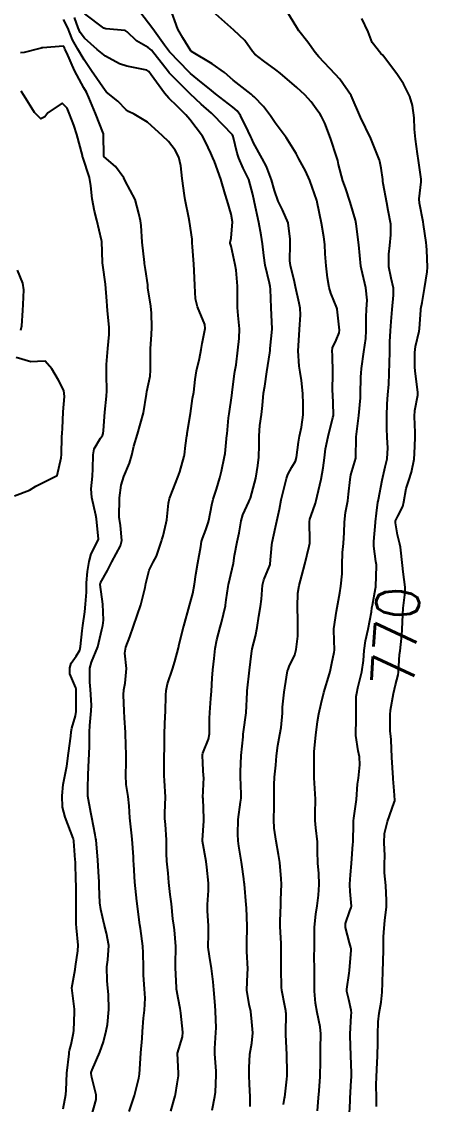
# Model space of a CAD drawing. Header units: metres. Extents: x 318500 to 325275, y 7408834 to 7428799.
# Drawn here: x 320071.7 to 320109.8, y 7411443 to 7411544.5 of the extents above; entities that cross this region are included whole.
import ezdxf
from ezdxf.enums import TextEntityAlignment as Align

# ---------------------------------------------------------------- set-up
doc = ezdxf.new("R2010")
doc.units = ezdxf.units.M
doc.header["$MEASUREMENT"] = 0
for name, color, linetype in [('Cotas', 45, 'Continuous'), ('Curvas de Nivel 1m', 11, 'Continuous'), ('Curvas de Nivel 5m', 15, 'Continuous')]:
    doc.layers.add(name, color=color, linetype=linetype)
doc.styles.add('Style-STANDARD', font='STANDARD.shx')

msp = doc.modelspace()

# ---------------------------------------------------------------- linework, layer by layer
at = {"layer": 'Curvas de Nivel 1m', "flags": 128}
for points, elevation in [([(320093.18, 7411442.81), (320093.18, 7411443.7), (320093.11, 7411444.9), (320093.07, 7411445.7), (320093.06, 7411446.42), (320093.14, 7411447.7), (320093.31, 7411448.75), (320093.41, 7411449.69), (320093.34, 7411450.75), (320093.22, 7411451.7), (320093.08, 7411452.36), (320092.84, 7411453.7), (320092.93, 7411455.23), (320092.95, 7411455.7), (320092.85, 7411457.34), (320092.84, 7411457.7), (320092.84, 7411458.05), (320092.88, 7411459.7), (320092.81, 7411461.43), (320092.8, 7411461.71), (320092.64, 7411463.64), (320092.63, 7411463.71), (320092.62, 7411463.76), (320092.57, 7411464.15), (320092.38, 7411465.5), (320092.35, 7411465.71), (320092.1, 7411467.21), (320092.04, 7411467.72), (320092, 7411468.34), (320092.04, 7411469.72), (320092.27, 7411471.32), (320092.32, 7411471.72), (320092.32, 7411472.07), (320092.26, 7411473.72), (320092.25, 7411474.17), (320092.32, 7411475.72), (320092.5, 7411477.46), (320092.52, 7411477.71), (320092.55, 7411477.92), (320092.78, 7411479.71), (320092.88, 7411481.64), (320092.88, 7411481.71), (320092.88, 7411481.78), (320093.09, 7411483.71), (320093.28, 7411485.27), (320093.37, 7411485.7), (320093.68, 7411486.89), (320093.81, 7411487.7), (320093.97, 7411488.76), (320094.14, 7411489.69), (320094.23, 7411490.38), (320094.34, 7411491.69), (320094.45, 7411492.19), (320094.97, 7411493.45), (320095.04, 7411493.61), (320095.06, 7411493.68), (320095.2, 7411495.47), (320095.23, 7411495.68), (320095.56, 7411497.13), (320095.68, 7411497.67), (320095.91, 7411498.8), (320096.09, 7411499.67), (320096.28, 7411500.44), (320096.57, 7411501.67), (320096.69, 7411502.05), (320097.09, 7411502.74), (320097.43, 7411503.32), (320097.53, 7411503.65), (320097.69, 7411505.08), (320097.79, 7411505.65), (320097.99, 7411506.49), (320098.15, 7411507.65), (320098.15, 7411508.66), (320098.1, 7411509.65), (320097.98, 7411510.87), (320097.86, 7411511.65), (320097.77, 7411512.21), (320097.66, 7411513.65), (320097.76, 7411515.14), (320097.81, 7411515.65), (320097.9, 7411517.03), (320097.87, 7411517.65), (320097.78, 7411518.14), (320097.43, 7411519.66), (320097.32, 7411520.12), (320096.95, 7411521.66), (320096.9, 7411522.11), (320096.93, 7411523.66), (320096.92, 7411524.12), (320096.72, 7411525.67), (320096.21, 7411526.87), (320095.79, 7411527.68), (320095.44, 7411528.7), (320095.17, 7411529.68), (320094.7, 7411530.93), (320094.3, 7411531.7), (320093.49, 7411533.15), (320093.32, 7411533.53), (320093.24, 7411533.71), (320092.97, 7411534.26), (320092.25, 7411535.73), (320091.95, 7411536.15), (320091.54, 7411536.49), (320089.91, 7411537.76), (320089.55, 7411538.06), (320088.26, 7411539.09), (320087.58, 7411539.65), (320087.43, 7411539.79), (320085.61, 7411541.69), (320085.5, 7411541.82), (320085.12, 7411542.32), (320084.03, 7411543.84), (320083.64, 7411544.38), (320082.51, 7411545.86)], 766), ([(320096.29, 7411442.98), (320096.39, 7411443.57), (320096.41, 7411443.66), (320096.62, 7411445.36), (320096.64, 7411445.66), (320096.64, 7411445.96), (320096.6, 7411447.66), (320096.52, 7411449.51), (320096.52, 7411449.66), (320096.54, 7411451.53), (320096.53, 7411451.66), (320096.51, 7411451.76), (320096.42, 7411452.22), (320096.13, 7411453.66), (320096.1, 7411454), (320096.07, 7411455.66), (320096.07, 7411456.06), (320096.08, 7411457.66), (320096.07, 7411458.08), (320095.98, 7411459.67), (320095.98, 7411460.2), (320096.04, 7411461.67), (320096.05, 7411462.16), (320096.11, 7411463.66), (320096.09, 7411464.15), (320095.95, 7411465.67), (320095.84, 7411466.43), (320095.61, 7411467.67), (320095.43, 7411468.88), (320095.38, 7411469.67), (320095.41, 7411470.92), (320095.43, 7411471.67), (320095.42, 7411472.95), (320095.45, 7411473.67), (320095.58, 7411474.81), (320095.65, 7411475.67), (320095.75, 7411476.66), (320095.96, 7411477.67), (320096.09, 7411478.34), (320096.19, 7411479.67), (320096.21, 7411480.24), (320096.35, 7411481.66), (320096.41, 7411482.07), (320096.68, 7411483.66), (320096.72, 7411483.78), (320096.84, 7411484.07), (320097.35, 7411485.16), (320097.48, 7411485.65), (320097.63, 7411486.9), (320097.65, 7411487.65), (320097.63, 7411488.38), (320097.6, 7411489.65), (320097.65, 7411490.93), (320097.77, 7411491.65), (320098.01, 7411492.59), (320098.29, 7411493.64), (320098.71, 7411495.35), (320098.77, 7411495.63), (320098.78, 7411495.84), (320098.74, 7411497.63), (320098.78, 7411497.88), (320099.04, 7411498.64), (320099.3, 7411499.37), (320099.37, 7411499.63), (320099.45, 7411500.02), (320099.82, 7411501.62), (320100.03, 7411502.67), (320100.14, 7411503.61), (320100.24, 7411504.48), (320100.49, 7411505.61), (320100.94, 7411507.4), (320100.99, 7411507.6), (320101, 7411507.76), (320100.92, 7411509.6), (320100.91, 7411509.87), (320100.94, 7411511.6), (320100.88, 7411513.26), (320100.86, 7411513.61), (320100.9, 7411513.94), (320101.25, 7411514.67), (320101.52, 7411515.33), (320101.55, 7411515.6), (320101.32, 7411517.57), (320101.32, 7411517.6), (320101.29, 7411517.69), (320100.75, 7411519.06), (320100.59, 7411519.61), (320100.44, 7411520.5), (320100.3, 7411521.62), (320100.22, 7411522.75), (320100.17, 7411523.62), (320100.09, 7411524.34), (320099.87, 7411525.62), (320099.46, 7411527.59), (320099.45, 7411527.63), (320099.42, 7411527.74), (320098.78, 7411529.64), (320098.36, 7411530.54), (320097.74, 7411531.66), (320097.48, 7411532.15), (320096.56, 7411533.67), (320095.52, 7411535.04), (320095.08, 7411535.69), (320094.42, 7411536.58), (320093.55, 7411537.46), (320093.42, 7411537.58), (320093.25, 7411537.71), (320091.57, 7411539.05), (320090.75, 7411539.75), (320089.59, 7411540.58), (320087.66, 7411541.74), (320087.61, 7411541.77), (320087.59, 7411541.79), (320086.84, 7411543.02), (320086.37, 7411543.81), (320085.66, 7411545.82)], 767), ([(320099.5, 7411442.39), (320099.59, 7411443.61), (320099.64, 7411444.28), (320099.75, 7411445.61), (320099.78, 7411447.05), (320099.77, 7411447.61), (320099.77, 7411448.2), (320099.79, 7411449.61), (320099.73, 7411450.27), (320099.47, 7411451.61), (320099.3, 7411452.5), (320099.19, 7411453.62), (320099.22, 7411454.85), (320099.22, 7411455.62), (320099.17, 7411456.93), (320099.19, 7411457.62), (320099.2, 7411458.33), (320099.21, 7411459.62), (320099.33, 7411460.82), (320099.45, 7411461.62), (320099.57, 7411462.6), (320099.64, 7411463.61), (320099.61, 7411464.64), (320099.51, 7411465.62), (320099.5, 7411466.73), (320099.49, 7411467.62), (320099.34, 7411468.92), (320099.27, 7411469.62), (320099.28, 7411470.24), (320099.31, 7411471.62), (320099.2, 7411473.12), (320099.16, 7411473.62), (320099.16, 7411475.19), (320099.16, 7411475.62), (320099.18, 7411476.07), (320099.32, 7411477.62), (320099.48, 7411478.91), (320099.61, 7411479.62), (320099.83, 7411480.58), (320100.07, 7411481.61), (320100.6, 7411483.38), (320100.67, 7411483.6), (320100.71, 7411483.73), (320100.84, 7411484.38), (320101.05, 7411485.41), (320101.07, 7411485.6), (320101.01, 7411487.47), (320101.02, 7411487.6), (320101.26, 7411489.24), (320101.32, 7411489.6), (320101.57, 7411490.96), (320101.68, 7411491.59), (320101.79, 7411492.75), (320101.8, 7411493.59), (320101.83, 7411494.74), (320101.92, 7411495.59), (320101.98, 7411496.61), (320102.02, 7411497.59), (320102.13, 7411498.49), (320102.32, 7411499.59), (320102.41, 7411500.23), (320102.54, 7411501.59), (320102.62, 7411502.04), (320103.1, 7411503.58), (320103.13, 7411505.58), (320103.36, 7411507.58), (320103.51, 7411509.24), (320103.52, 7411509.57), (320103.55, 7411511.23), (320103.58, 7411511.57), (320103.63, 7411511.99), (320103.85, 7411513.57), (320104.01, 7411514.81), (320104.04, 7411515.57), (320104.05, 7411516.8), (320104.1, 7411517.57), (320104.14, 7411518.41), (320104.02, 7411519.57), (320103.61, 7411521.3), (320103.56, 7411521.58), (320103.37, 7411523.58), (320103.13, 7411525.58), (320103.06, 7411525.92), (320102.56, 7411527.59), (320102.1, 7411528.93), (320101.88, 7411529.6), (320101.47, 7411531.14), (320101.38, 7411531.51), (320101.35, 7411531.6), (320101.29, 7411531.79), (320100.71, 7411533.61), (320100.16, 7411534.99), (320099.87, 7411535.62), (320099.74, 7411535.84), (320099.53, 7411536.13), (320098.89, 7411536.99), (320098.31, 7411537.65), (320097.56, 7411538.36), (320095.99, 7411539.68), (320095.58, 7411540), (320094.43, 7411540.86), (320093.61, 7411541.48), (320093.39, 7411541.71), (320092.66, 7411542.76), (320091.63, 7411543.74), (320089.66, 7411545.46)], 768), ([(320102.45, 7411441.58), (320102.55, 7411443.32), (320102.56, 7411443.58), (320102.66, 7411445.24), (320102.67, 7411445.57), (320102.67, 7411445.91), (320102.63, 7411447.58), (320102.55, 7411449.41), (320102.55, 7411449.58), (320102.65, 7411451.33), (320102.67, 7411451.58), (320102.66, 7411451.82), (320102.42, 7411452.82), (320102.24, 7411453.58), (320102.23, 7411453.79), (320102.46, 7411455.31), (320102.49, 7411455.55), (320102.49, 7411455.58), (320102.64, 7411457.43), (320102.65, 7411457.58), (320102.63, 7411457.72), (320102.5, 7411458.13), (320102.13, 7411459.58), (320102.13, 7411459.96), (320102.53, 7411461.15), (320102.66, 7411461.46), (320102.68, 7411461.58), (320102.56, 7411462.96), (320102.51, 7411463.58), (320102.51, 7411463.64), (320102.58, 7411464.53), (320102.67, 7411465.58), (320102.81, 7411467.39), (320102.82, 7411467.58), (320102.85, 7411469.37), (320102.87, 7411469.58), (320102.9, 7411469.83), (320103.14, 7411471.57), (320103.25, 7411473.01), (320103.32, 7411473.57), (320103.46, 7411474.83), (320103.42, 7411475.57), (320103.31, 7411476.14), (320103.09, 7411477.57), (320103.12, 7411479.23), (320103.12, 7411479.57), (320103.13, 7411481.25), (320103.17, 7411481.57), (320103.28, 7411482.04), (320103.66, 7411483.57), (320103.8, 7411484.61), (320103.86, 7411485.57), (320103.98, 7411486.45), (320104.24, 7411487.56), (320104.54, 7411489.18), (320104.6, 7411489.55), (320104.66, 7411489.81), (320104.94, 7411491.38), (320104.97, 7411491.52), (320104.97, 7411491.55), (320105.02, 7411493.5), (320105.02, 7411493.55), (320105.01, 7411493.59), (320104.97, 7411493.89), (320104.78, 7411495.34), (320104.77, 7411495.55), (320104.78, 7411495.77), (320104.93, 7411497.55), (320104.94, 7411497.63), (320105.03, 7411498.42), (320105.15, 7411499.45), (320105.17, 7411499.55), (320105.22, 7411499.71), (320105.55, 7411501.54), (320105.84, 7411502.79), (320106.01, 7411503.54), (320106.08, 7411504.57), (320106.02, 7411505.54), (320105.99, 7411506.39), (320105.99, 7411507.54), (320106.01, 7411508.7), (320106.08, 7411509.54), (320106.19, 7411510.54), (320106.21, 7411511.54), (320106.23, 7411512.54), (320106.26, 7411513.53), (320106.28, 7411514.5), (320106.35, 7411515.53), (320106.4, 7411516.4), (320106.48, 7411517.53), (320106.63, 7411518.86), (320106.62, 7411519.53), (320106.4, 7411520.46), (320106.19, 7411521.54), (320106.18, 7411522.71), (320106.27, 7411523.54), (320106.37, 7411524.53), (320106.37, 7411525.54), (320106.13, 7411526.82), (320105.98, 7411527.54), (320105.66, 7411529.34), (320105.63, 7411529.55), (320105.62, 7411529.71), (320105.46, 7411530.79), (320105.34, 7411531.42), (320105.3, 7411531.55), (320105.19, 7411531.84), (320104.48, 7411533.57), (320103.53, 7411535.58), (320102.66, 7411537.59), (320101.57, 7411539.14), (320101.14, 7411539.61), (320099.6, 7411541.23), (320099.28, 7411541.63), (320098.58, 7411542.61), (320097.74, 7411543.66), (320097.63, 7411543.83), (320096.52, 7411545.67)], 769), ([(320081.81, 7411442.32), (320082.3, 7411443.84), (320082.71, 7411445.45), (320082.77, 7411445.84), (320082.87, 7411447.31), (320082.91, 7411447.83), (320083.02, 7411449.18), (320083.06, 7411449.83), (320083.17, 7411451.07), (320083.24, 7411451.83), (320083.31, 7411452.94), (320083.26, 7411453.83), (320083.17, 7411455.11), (320083.16, 7411455.83), (320083.13, 7411457.19), (320083.09, 7411457.83), (320082.87, 7411459.48), (320082.81, 7411459.84), (320082.57, 7411461.8), (320082.57, 7411461.84), (320082.54, 7411462.06), (320082.36, 7411463.84), (320082.25, 7411465.5), (320082.23, 7411465.85), (320082.22, 7411466.22), (320082.1, 7411467.85), (320082.02, 7411468.46), (320081.88, 7411469.85), (320081.8, 7411471), (320081.71, 7411471.85), (320081.54, 7411473), (320081.5, 7411473.86), (320081.54, 7411475.04), (320081.54, 7411475.86), (320081.51, 7411476.63), (320081.46, 7411477.86), (320081.39, 7411479.25), (320081.35, 7411479.86), (320081.28, 7411481.39), (320081.32, 7411481.86), (320081.45, 7411482.5), (320081.56, 7411483.86), (320081.42, 7411485.29), (320081.49, 7411485.86), (320081.88, 7411486.85), (320082.23, 7411487.85), (320082.91, 7411489.84), (320083.32, 7411491.46), (320083.39, 7411491.84), (320083.7, 7411493.09), (320084.07, 7411493.83), (320084.39, 7411494.41), (320084.86, 7411495.82), (320084.89, 7411495.93), (320085, 7411496.32), (320085.3, 7411497.53), (320085.35, 7411497.82), (320085.5, 7411499.36), (320085.6, 7411499.81), (320085.94, 7411500.69), (320086.38, 7411501.8), (320086.56, 7411502.31), (320086.98, 7411503.79), (320087, 7411503.9), (320087.11, 7411504.79), (320087.23, 7411505.68), (320087.25, 7411505.79), (320087.26, 7411505.92), (320087.56, 7411507.78), (320087.77, 7411509.18), (320087.87, 7411509.78), (320088.02, 7411510.96), (320088.14, 7411511.78), (320088.4, 7411512.95), (320088.56, 7411513.77), (320088.66, 7411514.35), (320088.96, 7411515.76), (320088.92, 7411516.11), (320088.24, 7411517.78), (320088.04, 7411518.53), (320087.96, 7411519.78), (320087.92, 7411521.19), (320087.88, 7411521.78), (320087.75, 7411523.4), (320087.74, 7411523.78), (320087.73, 7411524.14), (320087.46, 7411525.79), (320087.4, 7411526.13), (320087.08, 7411527.8), (320087, 7411528.22), (320086.8, 7411529.8), (320086.66, 7411531), (320086.46, 7411531.81), (320086.13, 7411532.46), (320085.49, 7411533.27), (320084.95, 7411533.83), (320083.52, 7411535.09), (320082.29, 7411535.86), (320081.76, 7411536.09), (320081.53, 7411536.26), (320080.74, 7411537.08), (320079.7, 7411537.9), (320079.55, 7411538.07), (320078.27, 7411539.91), (320077.6, 7411540.93), (320076.98, 7411541.93), (320076.51, 7411542.83), (320076.05, 7411543.94), (320075.64, 7411544.74)], 763), ([(320085.72, 7411442.36), (320086.13, 7411443.79), (320086.16, 7411443.93), (320086.32, 7411444.91), (320086.44, 7411445.68), (320086.44, 7411445.79), (320086.44, 7411445.9), (320086.35, 7411447.79), (320086.83, 7411449.33), (320086.86, 7411449.78), (320086.65, 7411451.54), (320086.63, 7411451.79), (320086.61, 7411451.99), (320086.42, 7411452.95), (320086.28, 7411453.64), (320086.26, 7411453.79), (320086.25, 7411453.97), (320086.15, 7411455.79), (320086.16, 7411456.1), (320086.2, 7411457.79), (320086.07, 7411459.36), (320086, 7411459.8), (320085.92, 7411460.39), (320085.79, 7411461.8), (320085.66, 7411462.69), (320085.53, 7411463.81), (320085.46, 7411464.69), (320085.36, 7411465.81), (320085.33, 7411466.53), (320085.31, 7411467.81), (320085.22, 7411469.24), (320085.17, 7411469.81), (320085.17, 7411470.33), (320085.22, 7411471.81), (320085.13, 7411473.38), (320085.11, 7411473.81), (320085.1, 7411475.44), (320085.11, 7411475.81), (320085.12, 7411476.2), (320085.13, 7411477.81), (320085.19, 7411479.4), (320085.21, 7411479.81), (320085.24, 7411481.38), (320085.28, 7411481.81), (320085.42, 7411482.42), (320085.88, 7411483.8), (320086.11, 7411484.53), (320086.44, 7411485.8), (320086.52, 7411486.14), (320086.89, 7411487.63), (320086.92, 7411487.76), (320086.92, 7411487.79), (320086.93, 7411487.83), (320087.49, 7411489.78), (320087.79, 7411490.91), (320087.95, 7411491.77), (320088.06, 7411492.67), (320088.25, 7411493.77), (320088.54, 7411495.32), (320088.61, 7411495.77), (320088.69, 7411496.07), (320089.01, 7411496.88), (320089.24, 7411497.53), (320089.3, 7411497.76), (320089.58, 7411499.22), (320089.7, 7411499.75), (320090, 7411500.69), (320090.32, 7411501.75), (320090.47, 7411502.36), (320090.76, 7411503.74), (320090.81, 7411504.04), (320090.98, 7411505.74), (320091, 7411505.88), (320091.15, 7411507.38), (320091.2, 7411507.74), (320091.46, 7411509.46), (320091.49, 7411509.74), (320091.67, 7411511.27), (320091.74, 7411511.73), (320091.84, 7411512.35), (320092.02, 7411513.73), (320092.15, 7411514.82), (320092.16, 7411515.73), (320092.04, 7411516.97), (320091.99, 7411517.73), (320091.99, 7411518.43), (320091.97, 7411519.73), (320091.84, 7411521.23), (320091.75, 7411521.73), (320091.37, 7411523.46), (320091.3, 7411523.74), (320091.3, 7411523.81), (320091.37, 7411524.23), (320091.5, 7411525.74), (320091.4, 7411526.48), (320091, 7411527.74), (320090.82, 7411528.35), (320090.4, 7411529.75), (320089.82, 7411531.4), (320089.68, 7411531.76), (320089.48, 7411532.2), (320088.98, 7411533.26), (320088.69, 7411533.77), (320087.52, 7411535.36), (320087.13, 7411535.8), (320086.32, 7411536.59), (320085.55, 7411537.35), (320085.12, 7411537.82), (320083.88, 7411539.53), (320083.65, 7411539.84), (320083.58, 7411539.91), (320083.46, 7411539.96), (320081.59, 7411540.35), (320080.9, 7411540.57), (320079.6, 7411541.28), (320078.82, 7411541.91), (320077.62, 7411542.96), (320077.2, 7411543.5), (320077.02, 7411543.93), (320076.68, 7411544.9)], 764), ([(320078.27, 7411441.9), (320078.73, 7411443.46), (320078.73, 7411443.89), (320078.32, 7411445.51), (320078.25, 7411445.9), (320078.25, 7411445.98), (320078.33, 7411446.24), (320079.05, 7411447.89), (320079.39, 7411448.86), (320079.65, 7411449.88), (320079.79, 7411450.48), (320079.92, 7411451.88), (320079.86, 7411453.31), (320079.8, 7411453.88), (320079.75, 7411454.57), (320079.73, 7411455.88), (320079.8, 7411456.55), (320079.89, 7411457.88), (320079.68, 7411459.06), (320079.47, 7411459.89), (320079.15, 7411461.27), (320079.05, 7411461.89), (320079, 7411463.46), (320079, 7411463.89), (320078.98, 7411464.3), (320078.86, 7411465.9), (320078.71, 7411467.81), (320078.69, 7411467.9), (320078.63, 7411468.27), (320078.32, 7411469.9), (320078.21, 7411470.35), (320077.92, 7411471.91), (320077.93, 7411472.66), (320077.98, 7411473.91), (320078, 7411474.62), (320078.07, 7411475.91), (320078.09, 7411476.55), (320078.1, 7411477.91), (320078.13, 7411478.53), (320078.26, 7411479.91), (320078.27, 7411480.42), (320078.19, 7411481.91), (320078.13, 7411482.59), (320078.13, 7411483.91), (320078.28, 7411484.46), (320078.86, 7411485.9), (320079.26, 7411487.52), (320079.34, 7411487.89), (320079.4, 7411488.4), (320079.35, 7411489.89), (320079.09, 7411491.75), (320079.11, 7411491.9), (320079.79, 7411493.05), (320080.2, 7411493.88), (320080.99, 7411495.38), (320081.14, 7411495.87), (320081.01, 7411497.27), (320080.89, 7411497.87), (320080.86, 7411498.04), (320080.9, 7411499.87), (320081.06, 7411501.05), (320081.3, 7411501.87), (320081.83, 7411503.12), (320082.06, 7411503.86), (320082.26, 7411504.71), (320082.59, 7411505.85), (320083.15, 7411507.84), (320083.43, 7411509.58), (320083.47, 7411509.84), (320083.77, 7411511.27), (320083.83, 7411511.83), (320083.83, 7411513.23), (320083.83, 7411513.83), (320083.9, 7411515.18), (320083.95, 7411515.83), (320083.91, 7411517.2), (320083.84, 7411517.83), (320083.58, 7411519.56), (320083.55, 7411519.84), (320083.33, 7411521.28), (320083.25, 7411521.84), (320083.24, 7411521.94), (320083.02, 7411523.85), (320082.94, 7411525.41), (320082.88, 7411525.85), (320082.72, 7411526.53), (320082.38, 7411527.86), (320081.45, 7411529.61), (320081.3, 7411529.87), (320080.52, 7411530.94), (320079.47, 7411531.85), (320079.43, 7411531.9), (320079.43, 7411531.94), (320079.41, 7411533.9), (320079.39, 7411534.01), (320078.65, 7411535.91), (320078.04, 7411537.42), (320077.8, 7411537.92), (320077.56, 7411538.33), (320076.68, 7411539.93), (320075.96, 7411541.59), (320075.79, 7411541.95), (320075.73, 7411542.07), (320075.61, 7411542.22), (320073.71, 7411542.07), (320073.61, 7411542.06), (320073.54, 7411542.05), (320073.31, 7411541.98), (320071.97, 7411541.63), (320071.6, 7411541.61)], 762), ([(320075.62, 7411442.59), (320075.88, 7411443.93), (320075.91, 7411444.32), (320075.95, 7411445.93), (320076.17, 7411447.74), (320076.19, 7411447.92), (320076.22, 7411448.06), (320076.36, 7411448.61), (320076.6, 7411449.69), (320076.63, 7411449.92), (320076.69, 7411451.64), (320076.68, 7411451.92), (320076.43, 7411453.92), (320076.74, 7411455.63), (320076.78, 7411455.92), (320077.01, 7411457.39), (320077.03, 7411457.91), (320076.86, 7411459.56), (320076.84, 7411459.92), (320076.84, 7411461.61), (320076.84, 7411461.92), (320076.83, 7411463.66), (320076.82, 7411463.92), (320076.77, 7411465.73), (320076.76, 7411465.92), (320076.62, 7411467.68), (320076.58, 7411467.92), (320076.57, 7411467.97), (320075.8, 7411469.93), (320075.57, 7411470.85), (320075.51, 7411471.94), (320075.62, 7411473), (320075.81, 7411473.93), (320075.95, 7411474.7), (320076.12, 7411475.93), (320076.35, 7411477.53), (320076.37, 7411477.93), (320076.42, 7411478.26), (320076.77, 7411479.44), (320076.84, 7411479.85), (320076.85, 7411479.92), (320076.85, 7411481.88), (320076.85, 7411481.92), (320076.81, 7411482.07), (320076.26, 7411483.36), (320076.24, 7411483.93), (320076.38, 7411484.38), (320076.85, 7411485.02), (320077.17, 7411485.6), (320077.25, 7411485.92), (320077.4, 7411487.39), (320077.48, 7411487.91), (320077.65, 7411489.17), (320077.72, 7411489.91), (320077.8, 7411491.04), (320077.81, 7411491.91), (320077.89, 7411492.97), (320078.05, 7411493.91), (320078.26, 7411494.63), (320078.9, 7411495.9), (320078.92, 7411495.98), (320078.75, 7411497.9), (320078.69, 7411498.24), (320078.3, 7411499.91), (320078.26, 7411500.71), (320078.37, 7411501.91), (320078.4, 7411502.58), (320078.42, 7411503.91), (320078.53, 7411504.48), (320079.12, 7411505.46), (320079.31, 7411505.72), (320079.37, 7411505.9), (320079.41, 7411506.17), (320079.54, 7411507.89), (320079.68, 7411509.39), (320079.71, 7411509.89), (320079.69, 7411511.4), (320079.69, 7411511.89), (320079.7, 7411512.37), (320079.8, 7411513.89), (320079.95, 7411515.19), (320079.95, 7411515.89), (320079.77, 7411517.4), (320079.74, 7411517.89), (320079.72, 7411518.32), (320079.58, 7411519.9), (320079.34, 7411521.7), (320079.31, 7411521.9), (320079.31, 7411521.93), (320079.25, 7411523.9), (320079.23, 7411524.04), (320078.78, 7411525.91), (320078.57, 7411526.74), (320078.34, 7411527.91), (320078.21, 7411529.14), (320078.08, 7411529.91), (320077.47, 7411531.83), (320077.44, 7411531.89), (320077.44, 7411531.92), (320077.42, 7411531.97), (320076.91, 7411533.93), (320076.63, 7411534.82), (320076.18, 7411535.94), (320075.99, 7411536.4), (320075.54, 7411536.87), (320074.17, 7411535.97), (320073.89, 7411535.61), (320073.52, 7411535.41), (320072.94, 7411535.99), (320071.97, 7411537.57), (320071.68, 7411538)], 761)]:
    msp.add_lwpolyline(points, dxfattribs=dict(at, elevation=elevation))
at = {"layer": 'Curvas de Nivel 5m', "flags": 128}
for points, elevation in [([(320089.59, 7411442.44), (320089.86, 7411443.74), (320089.9, 7411444.15), (320089.98, 7411445.74), (320089.97, 7411446.11), (320089.86, 7411447.74), (320089.86, 7411448.25), (320089.95, 7411449.74), (320089.97, 7411450.17), (320089.93, 7411451.74), (320089.88, 7411452.28), (320089.75, 7411453.75), (320089.69, 7411454.5), (320089.53, 7411455.75), (320089.34, 7411456.89), (320089.24, 7411457.75), (320089.25, 7411459), (320089.25, 7411459.75), (320089.15, 7411461.14), (320089.15, 7411461.75), (320089.25, 7411463.06), (320089.25, 7411463.75), (320089.11, 7411465.23), (320089.04, 7411465.76), (320088.7, 7411467.68), (320088.69, 7411467.76), (320088.83, 7411469.58), (320088.83, 7411469.76), (320088.75, 7411471.68), (320088.74, 7411471.76), (320088.81, 7411473.65), (320088.8, 7411473.76), (320088.72, 7411474.97), (320088.7, 7411475.76), (320088.73, 7411475.93), (320089.26, 7411477.24), (320089.35, 7411477.75), (320089.36, 7411479.17), (320089.38, 7411479.75), (320089.49, 7411481.07), (320089.53, 7411481.75), (320089.61, 7411482.96), (320089.67, 7411483.75), (320089.78, 7411484.82), (320089.89, 7411485.75), (320090.05, 7411486.57), (320090.36, 7411487.75), (320090.47, 7411488.17), (320090.84, 7411489.74), (320090.85, 7411489.8), (320090.92, 7411490.3), (320091.1, 7411491.57), (320091.13, 7411491.74), (320091.49, 7411493.2), (320091.59, 7411493.73), (320091.7, 7411494.45), (320091.95, 7411495.73), (320092.13, 7411496.59), (320092.32, 7411497.72), (320092.47, 7411498.28), (320093.05, 7411499.51), (320093.12, 7411499.64), (320093.14, 7411499.71), (320093.19, 7411499.84), (320093.69, 7411501.7), (320093.9, 7411502.89), (320093.98, 7411503.7), (320094.01, 7411504.8), (320094.01, 7411505.7), (320094.09, 7411506.64), (320094.23, 7411507.69), (320094.31, 7411508.54), (320094.43, 7411509.69), (320094.53, 7411510.35), (320094.72, 7411511.69), (320095.01, 7411513.47), (320095.04, 7411513.68), (320095.06, 7411513.86), (320095.23, 7411515.68), (320095.23, 7411515.71), (320095.13, 7411517.68), (320095.07, 7411519.45), (320095.05, 7411519.68), (320094.99, 7411520.01), (320094.59, 7411521.69), (320094.46, 7411522.59), (320094.32, 7411523.7), (320094.19, 7411524.51), (320093.97, 7411525.7), (320093.57, 7411527.56), (320093.54, 7411527.71), (320093.43, 7411528.32), (320093.03, 7411529.72), (320092.52, 7411530.79), (320092.09, 7411531.73), (320091.94, 7411532.2), (320091.58, 7411533.74), (320091.5, 7411533.9), (320089.72, 7411535.76), (320089.53, 7411535.94), (320088.56, 7411536.79), (320087.55, 7411537.77), (320085.58, 7411539.72), (320085.49, 7411539.82), (320085.15, 7411540.26), (320083.91, 7411541.84), (320083.61, 7411542.1), (320082.5, 7411542.74), (320081.63, 7411543.58), (320081.45, 7411543.69), (320079.63, 7411543.84), (320079.44, 7411543.9), (320077.65, 7411545.27)], 765), ([(320105.03, 7411442.79), (320105.01, 7411443.54), (320104.99, 7411444.87), (320105.02, 7411445.54), (320105.07, 7411446.27), (320105.11, 7411447.54), (320105.14, 7411448.77), (320105.15, 7411449.54), (320105.19, 7411450.74), (320105.28, 7411451.54), (320105.46, 7411452.57), (320105.57, 7411453.53), (320105.58, 7411454.39), (320105.61, 7411455.53), (320105.65, 7411456.35), (320105.67, 7411457.53), (320105.69, 7411458.72), (320105.73, 7411459.53), (320105.8, 7411460.25), (320105.95, 7411461.53), (320105.97, 7411462.11), (320105.9, 7411463.53), (320105.77, 7411464.72), (320105.78, 7411465.53), (320105.8, 7411466.34), (320105.73, 7411467.53), (320105.78, 7411468.39), (320106.07, 7411469.53), (320106.67, 7411471.31), (320106.73, 7411471.46), (320106.74, 7411471.52), (320106.68, 7411472.39), (320106.6, 7411473.52), (320106.59, 7411473.63), (320106.45, 7411475.52), (320106.39, 7411477.17), (320106.36, 7411477.53), (320106.31, 7411477.98), (320106.3, 7411479.53), (320106.34, 7411479.97), (320106.62, 7411481.52), (320106.82, 7411482.34), (320107.07, 7411483.28), (320107.1, 7411483.52), (320107.19, 7411485.18), (320107.23, 7411485.52), (320107.4, 7411486.99), (320107.44, 7411487.51), (320107.48, 7411488.94), (320107.52, 7411489.51), (320107.67, 7411490.77), (320107.7, 7411491.51), (320107.54, 7411492.93), (320107.46, 7411493.52), (320107.27, 7411495.24), (320107.22, 7411495.52), (320107, 7411496.41), (320106.8, 7411497.52), (320106.82, 7411497.73), (320107.03, 7411498.14), (320107.5, 7411499.06), (320107.58, 7411499.51), (320107.82, 7411500.76), (320108.07, 7411501.51), (320108.32, 7411502.27), (320108.56, 7411503.51), (320108.6, 7411504.02), (320108.65, 7411505.5), (320108.65, 7411505.99), (320108.58, 7411507.51), (320108.62, 7411508.05), (320108.91, 7411509.5), (320108.91, 7411509.78), (320108.67, 7411511.51), (320108.63, 7411512.09), (320108.62, 7411513.51), (320108.68, 7411514.06), (320109.03, 7411515.5), (320109.06, 7411515.71), (320109.18, 7411517.5), (320109.19, 7411517.6), (320109.3, 7411518.18), (320109.52, 7411519.5), (320109.77, 7411521.06), (320109.8, 7411521.49), (320109.76, 7411523.1), (320109.73, 7411523.49), (320109.69, 7411523.81), (320109.44, 7411525.5), (320109.39, 7411525.76), (320109.06, 7411527.5), (320109.02, 7411527.91), (320109.21, 7411529.5), (320109.21, 7411529.75), (320108.95, 7411531.51), (320108.86, 7411532.13), (320108.67, 7411533.51), (320108.59, 7411534.43), (320108.56, 7411535.51), (320108.4, 7411536.65), (320108.15, 7411537.51), (320107.57, 7411538.7), (320106.99, 7411539.53), (320105.61, 7411541.37), (320105.44, 7411541.55), (320104.62, 7411542.56), (320104.25, 7411543.57), (320103.65, 7411544.81)], 770), ([(320071.65, 7411515.6), (320071.75, 7411516), (320071.84, 7411517.44), (320071.87, 7411517.99), (320071.93, 7411519.37), (320071.83, 7411519.99), (320071.33, 7411521.22)], 760), ([(320071.05, 7411500.06), (320072.46, 7411500.58), (320073.06, 7411500.95), (320075.07, 7411501.95), (320075.42, 7411503.62), (320075.45, 7411503.94), (320075.48, 7411505.59), (320075.51, 7411505.94), (320075.55, 7411506.36), (320075.63, 7411507.94), (320075.73, 7411509.38), (320075.68, 7411509.94), (320075.19, 7411510.9), (320074.54, 7411511.96), (320073.92, 7411512.68), (320073.22, 7411512.65), (320072.6, 7411512.61), (320071.22, 7411513.03)], 760)]:
    msp.add_lwpolyline(points, dxfattribs=dict(at, elevation=elevation))

# ---------------------------------------------------------------- texts
at = {"layer": 'Cotas', "style": 'Style-STANDARD'}
msp.add_text('770', height=4, rotation=86.3495, dxfattribs=at).set_placement((320106.81, 7411486.9, 770), align=Align.MIDDLE_CENTER)

doc.saveas('drawing.dxf')
